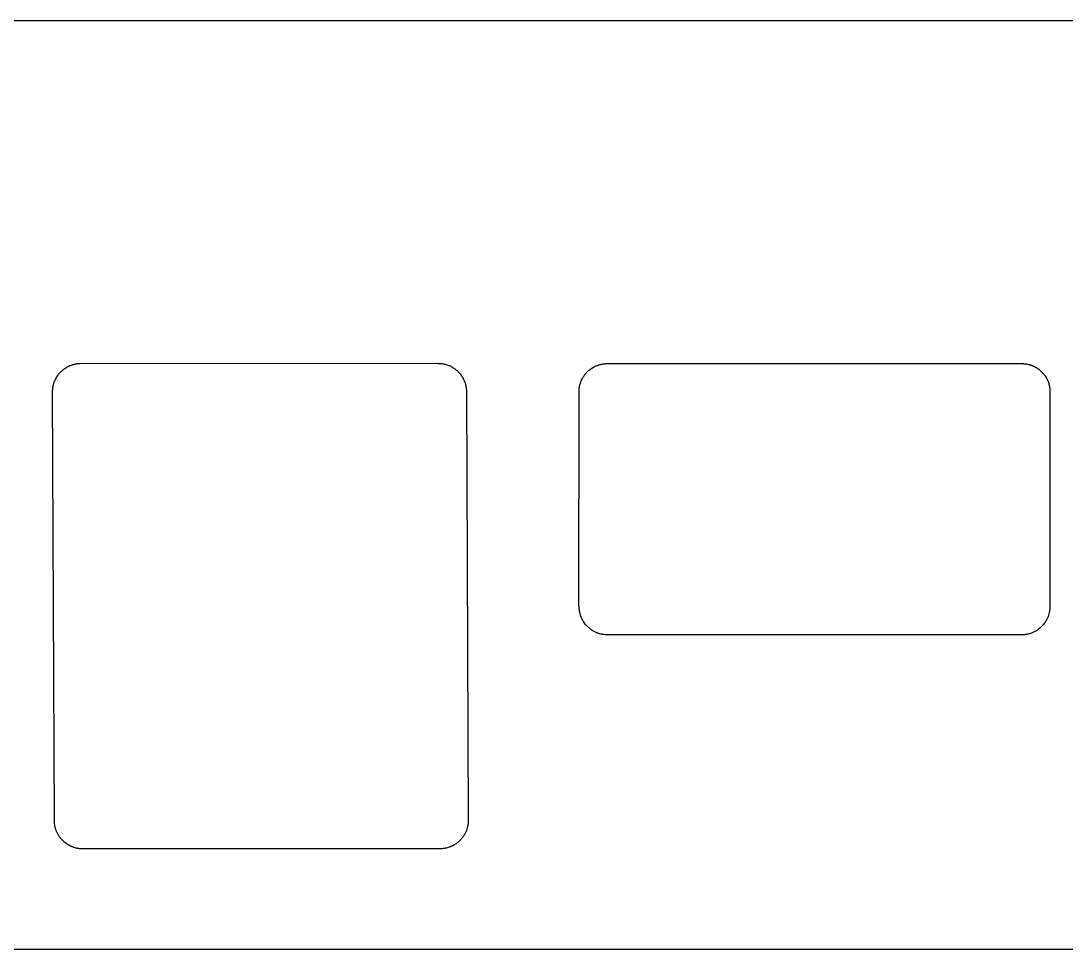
# Model space of a CAD drawing. Header units: metres. Extents: x -5 to 106, y 0 to 37.
# Drawn here: x 42.86 to 79.47, y 4.5 to 37 of the extents above; entities that cross this region are included whole.
import ezdxf

# ---------------------------------------------------------------- set-up
doc = ezdxf.new("R2010")
doc.units = ezdxf.units.M

msp = doc.modelspace()

# ---------------------------------------------------------------- linework, layer by layer
for p, q in [((104.968, 37), (-4.01758, 37)), ((44.4971, 24.8916), (44.5127, 24.9004)), ((44.5127, 24.9004), (44.5283, 24.9082)), ((44.5283, 24.9082), (44.5439, 24.915)), ((44.5439, 24.915), (44.5596, 24.9229)), ((44.5596, 24.9229), (44.5762, 24.9297)), ((44.5762, 24.9297), (44.5918, 24.9365)), ((44.5918, 24.9365), (44.625, 24.9482)), ((44.625, 24.9482), (44.6406, 24.9541)), ((44.6406, 24.9541), (44.6572, 24.96)), ((44.6572, 24.96), (44.6738, 24.9648)), ((44.6738, 24.9648), (44.6914, 24.9707)), ((44.6914, 24.9707), (44.708, 24.9746)), ((44.708, 24.9746), (44.7246, 24.9795)), ((44.7246, 24.9795), (44.7412, 24.9834)), ((44.7412, 24.9834), (44.7588, 24.9873)), ((44.7588, 24.9873), (44.7754, 24.9902)), ((44.7754, 24.9902), (44.793, 24.9941)), ((44.793, 24.9941), (44.8105, 24.9971)), ((44.8105, 24.9971), (44.8271, 24.999)), ((44.8271, 24.999), (44.8447, 25.002)), ((44.8447, 25.002), (44.8623, 25.0039)), ((44.8623, 25.0039), (44.8799, 25.0049)), ((44.8799, 25.0049), (44.8965, 25.0068)), ((44.8965, 25.0068), (44.9316, 25.0088)), ((44.9316, 25.0088), (57.4668, 25.0107)), ((57.4668, 25.0107), (57.4844, 25.0098)), ((57.4844, 25.0098), (57.502, 25.0098)), ((57.502, 25.0098), (57.5186, 25.0088)), ((57.5186, 25.0088), (57.5537, 25.0068)), ((57.5537, 25.0068), (57.5889, 25.0029)), ((57.5889, 25.0029), (57.6055, 25.001)), ((57.6055, 25.001), (57.6406, 24.9951)), ((57.6406, 24.9951), (57.6572, 24.9922)), ((57.6572, 24.9922), (57.6748, 24.9883)), ((57.6748, 24.9883), (57.708, 24.9805)), ((57.708, 24.9805), (57.7256, 24.9766)), ((57.7256, 24.9766), (57.7754, 24.9619)), ((57.7754, 24.9619), (57.8252, 24.9443)), ((57.8252, 24.9443), (57.8408, 24.9375)), ((57.8408, 24.9375), (57.8574, 24.9307)), ((57.8574, 24.9307), (57.873, 24.9238)), ((57.873, 24.9238), (57.8896, 24.917)), ((57.8896, 24.917), (57.9365, 24.8936)), ((62.9453, 24.8916), (62.96, 24.8994)), ((62.96, 24.8994), (62.9756, 24.9062)), ((62.9756, 24.9062), (62.9912, 24.9141)), ((62.9912, 24.9141), (63.0068, 24.9209)), ((63.0068, 24.9209), (63.0234, 24.9277)), ((63.0234, 24.9277), (63.0547, 24.9395)), ((63.0547, 24.9395), (63.0879, 24.9512)), ((63.0879, 24.9512), (63.1035, 24.9561)), ((63.1035, 24.9561), (63.1367, 24.9658)), ((63.1367, 24.9658), (63.1533, 24.9697)), ((63.1533, 24.9697), (63.1699, 24.9746)), ((63.1699, 24.9746), (63.1875, 24.9775)), ((63.1875, 24.9775), (63.2041, 24.9814)), ((63.2041, 24.9814), (63.2207, 24.9844)), ((63.2207, 24.9844), (63.2383, 24.9873)), ((63.2383, 24.9873), (63.2549, 24.9902)), ((63.2549, 24.9902), (63.2715, 24.9922)), ((63.2715, 24.9922), (63.3066, 24.9961)), ((63.3066, 24.9961), (63.3232, 24.9971)), ((63.3232, 24.9971), (63.3408, 24.999)), ((63.3408, 24.999), (63.3574, 24.999)), ((63.3574, 24.999), (63.375, 25)), ((63.375, 25), (77.9414, 25)), ((77.9414, 25), (77.958, 24.999)), ((77.958, 24.999), (77.9756, 24.999)), ((77.9756, 24.999), (77.9922, 24.9971)), ((77.9922, 24.9971), (78.0088, 24.9961)), ((78.0088, 24.9961), (78.0264, 24.9941)), ((78.0264, 24.9941), (78.0596, 24.9902)), ((78.0596, 24.9902), (78.0771, 24.9873)), ((78.0771, 24.9873), (78.0938, 24.9854)), ((78.0938, 24.9854), (78.1104, 24.9814)), ((78.1104, 24.9814), (78.127, 24.9785)), ((78.127, 24.9785), (78.1768, 24.9668)), ((78.1768, 24.9668), (78.1934, 24.9619)), ((78.1934, 24.9619), (78.209, 24.957)), ((78.209, 24.957), (78.2256, 24.9521)), ((78.2256, 24.9521), (78.2412, 24.9463)), ((78.2412, 24.9463), (78.2578, 24.9414)), ((78.2578, 24.9414), (78.2734, 24.9346)), ((78.2734, 24.9346), (78.2891, 24.9287)), ((78.2891, 24.9287), (78.3047, 24.9219)), ((78.3047, 24.9219), (78.3203, 24.916)), ((78.3203, 24.916), (78.3359, 24.9082)), ((78.3359, 24.9082), (78.3516, 24.9014)), ((78.3516, 24.9014), (78.3672, 24.8936)), ((44.1094, 24.5244), (44.1182, 24.5391)), ((44.1182, 24.5391), (44.1475, 24.583)), ((44.1475, 24.583), (44.1572, 24.5967)), ((44.1572, 24.5967), (44.168, 24.6104)), ((44.168, 24.6104), (44.1787, 24.625)), ((44.1787, 24.625), (44.1895, 24.6387)), ((44.1895, 24.6387), (44.2002, 24.6514)), ((44.2002, 24.6514), (44.2119, 24.665)), ((44.2119, 24.665), (44.2236, 24.6777)), ((44.2236, 24.6777), (44.2354, 24.6914)), ((44.2354, 24.6914), (44.2471, 24.7041)), ((44.2471, 24.7041), (44.2598, 24.7158)), ((44.2598, 24.7158), (44.2715, 24.7285)), ((44.2715, 24.7285), (44.2842, 24.7402)), ((44.2842, 24.7402), (44.2979, 24.752)), ((44.2979, 24.752), (44.3105, 24.7637)), ((44.3105, 24.7637), (44.3242, 24.7754)), ((44.3242, 24.7754), (44.3369, 24.7861)), ((44.3369, 24.7861), (44.3506, 24.7969)), ((44.3506, 24.7969), (44.3652, 24.8076)), ((44.3652, 24.8076), (44.3789, 24.8184)), ((44.3789, 24.8184), (44.3926, 24.8281)), ((44.3926, 24.8281), (44.4365, 24.8574)), ((44.4365, 24.8574), (44.4512, 24.8662)), ((44.4512, 24.8662), (44.4668, 24.875)), ((44.4668, 24.875), (44.4814, 24.8838)), ((44.4814, 24.8838), (44.4971, 24.8916)), ((57.9365, 24.8936), (57.9512, 24.8848)), ((57.9512, 24.8848), (57.9668, 24.876)), ((57.9668, 24.876), (57.9961, 24.8584)), ((57.9961, 24.8584), (58.0107, 24.8486)), ((58.0107, 24.8486), (58.0254, 24.8398)), ((58.0254, 24.8398), (58.04, 24.8291)), ((58.04, 24.8291), (58.0547, 24.8193)), ((58.0547, 24.8193), (58.0684, 24.8086)), ((58.0684, 24.8086), (58.082, 24.7988)), ((58.082, 24.7988), (58.0957, 24.7871)), ((58.0957, 24.7871), (58.1094, 24.7764)), ((58.1094, 24.7764), (58.123, 24.7646)), ((58.123, 24.7646), (58.1357, 24.7539)), ((58.1357, 24.7539), (58.1484, 24.7422)), ((58.1484, 24.7422), (58.1611, 24.7295)), ((58.1611, 24.7295), (58.1738, 24.7178)), ((58.1738, 24.7178), (58.1855, 24.7051)), ((58.1855, 24.7051), (58.1982, 24.6924)), ((58.1982, 24.6924), (58.21, 24.6797)), ((58.21, 24.6797), (58.2217, 24.666)), ((58.2217, 24.666), (58.2324, 24.6533)), ((58.2324, 24.6533), (58.2441, 24.6396)), ((58.2441, 24.6396), (58.2656, 24.6123)), ((58.2656, 24.6123), (58.2754, 24.5986)), ((58.2754, 24.5986), (58.2861, 24.584)), ((58.2861, 24.584), (58.3057, 24.5547)), ((58.3057, 24.5547), (58.3145, 24.54)), ((58.3145, 24.54), (58.3242, 24.5254)), ((62.54, 24.5049), (62.5664, 24.5488)), ((62.5664, 24.5488), (62.5762, 24.5635)), ((62.5762, 24.5635), (62.5859, 24.5771)), ((62.5859, 24.5771), (62.5957, 24.5918)), ((62.5957, 24.5918), (62.6055, 24.6055)), ((62.6055, 24.6055), (62.627, 24.6328)), ((62.627, 24.6328), (62.6377, 24.6455)), ((62.6377, 24.6455), (62.6494, 24.6592)), ((62.6494, 24.6592), (62.6602, 24.6719)), ((62.6602, 24.6719), (62.6836, 24.6973)), ((62.6836, 24.6973), (62.6963, 24.709)), ((62.6963, 24.709), (62.708, 24.7217)), ((62.708, 24.7217), (62.7461, 24.7568)), ((62.7461, 24.7568), (62.7588, 24.7676)), ((62.7588, 24.7676), (62.8135, 24.8105)), ((62.8135, 24.8105), (62.8271, 24.8203)), ((62.8271, 24.8203), (62.8418, 24.8301)), ((62.8418, 24.8301), (62.8555, 24.8398)), ((62.8555, 24.8398), (62.9141, 24.875)), ((62.9141, 24.875), (62.9297, 24.8838)), ((62.9297, 24.8838), (62.9453, 24.8916)), ((78.3672, 24.8936), (78.3965, 24.8779)), ((78.3965, 24.8779), (78.4121, 24.8691)), ((78.4121, 24.8691), (78.4268, 24.8613)), ((78.4268, 24.8613), (78.4414, 24.8525)), ((78.4414, 24.8525), (78.4551, 24.8428)), ((78.4551, 24.8428), (78.4697, 24.834)), ((78.4697, 24.834), (78.4834, 24.8242)), ((78.4834, 24.8242), (78.498, 24.8145)), ((78.498, 24.8145), (78.5117, 24.8037)), ((78.5117, 24.8037), (78.5244, 24.7939)), ((78.5244, 24.7939), (78.5518, 24.7725)), ((78.5518, 24.7725), (78.5645, 24.7617)), ((78.5645, 24.7617), (78.5771, 24.75)), ((78.5771, 24.75), (78.5898, 24.7393)), ((78.5898, 24.7393), (78.6025, 24.7275)), ((78.6025, 24.7275), (78.6143, 24.7158)), ((78.6143, 24.7158), (78.626, 24.7031)), ((78.626, 24.7031), (78.6387, 24.6914)), ((78.6387, 24.6914), (78.6494, 24.6787)), ((78.6494, 24.6787), (78.6611, 24.666)), ((78.6611, 24.666), (78.6719, 24.6533)), ((78.6719, 24.6533), (78.6836, 24.6396)), ((78.6836, 24.6396), (78.6943, 24.627)), ((78.6943, 24.627), (78.7041, 24.6133)), ((78.7041, 24.6133), (78.7148, 24.5996)), ((78.7148, 24.5996), (78.7344, 24.5723)), ((78.7344, 24.5723), (78.7441, 24.5576)), ((78.7441, 24.5576), (78.7529, 24.5439)), ((78.7529, 24.5439), (78.7881, 24.4854)), ((43.9785, 24.165), (43.9814, 24.1826)), ((43.9814, 24.1826), (43.9854, 24.2002)), ((43.9854, 24.2002), (43.9883, 24.2168)), ((43.9883, 24.2168), (43.9922, 24.2344)), ((43.9922, 24.2344), (43.9961, 24.251)), ((43.9961, 24.251), (44.001, 24.2676)), ((44.001, 24.2676), (44.0049, 24.2842)), ((44.0049, 24.2842), (44.0107, 24.3018)), ((44.0107, 24.3018), (44.0156, 24.3184)), ((44.0156, 24.3184), (44.0215, 24.335)), ((44.0215, 24.335), (44.0273, 24.3506)), ((44.0273, 24.3506), (44.0391, 24.3838)), ((44.0391, 24.3838), (44.0459, 24.3994)), ((44.0459, 24.3994), (44.0527, 24.416)), ((44.0527, 24.416), (44.0605, 24.4316)), ((44.0605, 24.4316), (44.0674, 24.4473)), ((44.0674, 24.4473), (44.0752, 24.4629)), ((44.0752, 24.4629), (44.084, 24.4785)), ((44.084, 24.4785), (44.0918, 24.4941)), ((44.0918, 24.4941), (44.1006, 24.5088)), ((44.1006, 24.5088), (44.1094, 24.5244)), ((58.3242, 24.5254), (58.333, 24.5107)), ((58.333, 24.5107), (58.3408, 24.4951)), ((58.3408, 24.4951), (58.3496, 24.4795)), ((58.3496, 24.4795), (58.3574, 24.4648)), ((58.3574, 24.4648), (58.3652, 24.4492)), ((58.3652, 24.4492), (58.373, 24.4326)), ((58.373, 24.4326), (58.3867, 24.4014)), ((58.3867, 24.4014), (58.3936, 24.3848)), ((58.3936, 24.3848), (58.4004, 24.3691)), ((58.4004, 24.3691), (58.418, 24.3193)), ((58.418, 24.3193), (58.4326, 24.2695)), ((58.4326, 24.2695), (58.4365, 24.252)), ((58.4365, 24.252), (58.4414, 24.2354)), ((58.4414, 24.2354), (58.4443, 24.2188)), ((58.4443, 24.2188), (58.4482, 24.2012)), ((58.4482, 24.2012), (58.4512, 24.1836)), ((58.4512, 24.1836), (58.4541, 24.167)), ((58.4541, 24.167), (58.457, 24.1494)), ((62.418, 24.1484), (62.4209, 24.166)), ((62.4209, 24.166), (62.4268, 24.1992)), ((62.4268, 24.1992), (62.4297, 24.2168)), ((62.4297, 24.2168), (62.4375, 24.25)), ((62.4375, 24.25), (62.4424, 24.2666)), ((62.4424, 24.2666), (62.4463, 24.2832)), ((62.4463, 24.2832), (62.4561, 24.3164)), ((62.4561, 24.3164), (62.4619, 24.333)), ((62.4619, 24.333), (62.4678, 24.3486)), ((62.4678, 24.3486), (62.4736, 24.3652)), ((62.4736, 24.3652), (62.4795, 24.3809)), ((62.4795, 24.3809), (62.4863, 24.3965)), ((62.4863, 24.3965), (62.4932, 24.4131)), ((62.4932, 24.4131), (62.5, 24.4287)), ((62.5, 24.4287), (62.5078, 24.4443)), ((62.5078, 24.4443), (62.5156, 24.459)), ((62.5156, 24.459), (62.5234, 24.4746)), ((62.5234, 24.4746), (62.5312, 24.4893)), ((62.5312, 24.4893), (62.54, 24.5049)), ((78.7881, 24.4854), (78.7959, 24.4697)), ((78.7959, 24.4697), (78.8037, 24.4551)), ((78.8037, 24.4551), (78.8105, 24.4395)), ((78.8105, 24.4395), (78.8184, 24.4238)), ((78.8184, 24.4238), (78.832, 24.3926)), ((78.832, 24.3926), (78.8496, 24.3457)), ((78.8496, 24.3457), (78.8555, 24.3291)), ((78.8555, 24.3291), (78.8613, 24.3135)), ((78.8613, 24.3135), (78.8711, 24.2803)), ((78.8711, 24.2803), (78.875, 24.2637)), ((78.875, 24.2637), (78.8789, 24.248)), ((78.8789, 24.248), (78.8867, 24.2148)), ((78.8867, 24.2148), (78.8896, 24.1973)), ((78.8896, 24.1973), (78.8936, 24.1807)), ((78.8936, 24.1807), (78.8955, 24.1641)), ((43.9668, 24.0439), (43.9688, 24.0791)), ((43.9668, 24.0088), (43.9668, 24.0439)), ((44.0293, 9.00879), (43.9668, 24.0088)), ((43.9688, 24.0791), (43.9707, 24.0957)), ((43.9707, 24.0957), (43.9717, 24.1133)), ((43.9717, 24.1133), (43.9736, 24.1309)), ((43.9736, 24.1309), (43.9766, 24.1484)), ((43.9766, 24.1484), (43.9785, 24.165)), ((58.457, 24.1494), (58.459, 24.1318)), ((58.459, 24.1318), (58.4609, 24.1152)), ((58.4609, 24.1152), (58.4629, 24.0977)), ((58.4629, 24.0977), (58.4658, 24.0449)), ((58.4658, 24.0449), (58.4668, 24.0283)), ((58.4668, 24.0283), (58.4668, 24.0107)), ((58.4668, 24.0107), (58.5293, 9.00977)), ((62.4072, 16.5), (62.4092, 24.0283)), ((62.4092, 24.0283), (62.4102, 24.0459)), ((62.4102, 24.0635), (62.4111, 24.0801)), ((62.4102, 24.0459), (62.4102, 24.0635)), ((62.4111, 24.0801), (62.4131, 24.0977)), ((62.4131, 24.0977), (62.4141, 24.1143)), ((62.4141, 24.1143), (62.416, 24.1318)), ((62.416, 24.1318), (62.418, 24.1484)), ((78.8955, 24.1641), (78.8984, 24.1475)), ((78.8984, 24.1475), (78.9004, 24.1309)), ((78.9072, 24.0459), (78.8984, 16.5)), ((78.9004, 24.1309), (78.9023, 24.1133)), ((78.9023, 24.1133), (78.9043, 24.0967)), ((78.9043, 24.0967), (78.9053, 24.0801)), ((78.9053, 24.0801), (78.9062, 24.0625)), ((78.9062, 24.0625), (78.9072, 24.0459)), ((62.4141, 16.5), (62.4072, 16.5)), ((62.4141, 16.4648), (62.4141, 16.5)), ((78.8984, 16.5), (78.9053, 16.5)), ((78.9053, 16.4824), (78.9043, 16.4648)), ((78.9053, 16.5), (78.9053, 16.4824)), ((62.415, 16.4473), (62.4141, 16.4648)), ((62.416, 16.4307), (62.415, 16.4473)), ((62.418, 16.4131), (62.416, 16.4307)), ((62.4189, 16.3955), (62.418, 16.4131)), ((62.4209, 16.3779), (62.4189, 16.3955)), ((62.4238, 16.3604), (62.4209, 16.3779)), ((62.4258, 16.3438), (62.4238, 16.3604)), ((62.4287, 16.3262), (62.4258, 16.3438)), ((62.4326, 16.3096), (62.4287, 16.3262)), ((62.4355, 16.292), (62.4326, 16.3096)), ((62.4395, 16.2754), (62.4355, 16.292)), ((62.4434, 16.2578), (62.4395, 16.2754)), ((62.4629, 16.1914), (62.4434, 16.2578)), ((62.4863, 16.125), (62.4629, 16.1914)), ((62.5, 16.0938), (62.4863, 16.125)), ((78.832, 16.125), (78.8262, 16.1094)), ((78.8389, 16.1416), (78.832, 16.125)), ((78.8564, 16.1914), (78.8389, 16.1416)), ((78.8711, 16.2412), (78.8564, 16.1914)), ((78.875, 16.2578), (78.8711, 16.2412)), ((78.8799, 16.2754), (78.875, 16.2578)), ((78.8838, 16.292), (78.8799, 16.2754)), ((78.8867, 16.3096), (78.8838, 16.292)), ((78.8896, 16.3262), (78.8867, 16.3096)), ((78.8926, 16.3438), (78.8896, 16.3262)), ((78.8955, 16.3604), (78.8926, 16.3438)), ((78.9014, 16.4131), (78.8955, 16.3604)), ((78.9023, 16.4307), (78.9014, 16.4131)), ((78.9043, 16.4473), (78.9023, 16.4307)), ((78.9043, 16.4648), (78.9043, 16.4473)), ((62.5078, 16.0771), (62.5, 16.0938)), ((62.5146, 16.0615), (62.5078, 16.0771)), ((62.5225, 16.0459), (62.5146, 16.0615)), ((62.5312, 16.0303), (62.5225, 16.0459)), ((62.5391, 16.0156), (62.5312, 16.0303)), ((62.5479, 16), (62.5391, 16.0156)), ((62.5566, 15.9854), (62.5479, 16)), ((62.5654, 15.9697), (62.5566, 15.9854)), ((62.585, 15.9404), (62.5654, 15.9697)), ((62.5947, 15.9268), (62.585, 15.9404)), ((62.6045, 15.9121), (62.5947, 15.9268)), ((62.6475, 15.8574), (62.6045, 15.9121)), ((62.6592, 15.8438), (62.6475, 15.8574)), ((62.6943, 15.8057), (62.6592, 15.8438)), ((62.7314, 15.7686), (62.6943, 15.8057)), ((62.7451, 15.7568), (62.7314, 15.7686)), ((62.7578, 15.7451), (62.7451, 15.7568)), ((62.7715, 15.7344), (62.7578, 15.7451)), ((78.5615, 15.7451), (78.5479, 15.7344)), ((78.5996, 15.7803), (78.5615, 15.7451)), ((78.625, 15.8057), (78.5996, 15.7803)), ((78.6602, 15.8438), (78.625, 15.8057)), ((78.6709, 15.8574), (78.6602, 15.8438)), ((78.6826, 15.8711), (78.6709, 15.8574)), ((78.7041, 15.8984), (78.6826, 15.8711)), ((78.7139, 15.9121), (78.7041, 15.8984)), ((78.7246, 15.9268), (78.7139, 15.9121)), ((78.7344, 15.9404), (78.7246, 15.9268)), ((78.7441, 15.9551), (78.7344, 15.9404)), ((78.7529, 15.9697), (78.7441, 15.9551)), ((78.7627, 15.9854), (78.7529, 15.9697)), ((78.7715, 16), (78.7627, 15.9854)), ((78.7803, 16.0156), (78.7715, 16)), ((78.7881, 16.0303), (78.7803, 16.0156)), ((78.8115, 16.0771), (78.7881, 16.0303)), ((78.8184, 16.0938), (78.8115, 16.0771)), ((78.8262, 16.1094), (78.8184, 16.0938)), ((62.7842, 15.7227), (62.7715, 15.7344)), ((62.7979, 15.7119), (62.7842, 15.7227)), ((62.8125, 15.7012), (62.7979, 15.7119)), ((62.8262, 15.6914), (62.8125, 15.7012)), ((62.8408, 15.6807), (62.8262, 15.6914)), ((62.8545, 15.6709), (62.8408, 15.6807)), ((62.8691, 15.6611), (62.8545, 15.6709)), ((62.8838, 15.6523), (62.8691, 15.6611)), ((62.8984, 15.6426), (62.8838, 15.6523)), ((62.9141, 15.6338), (62.8984, 15.6426)), ((62.9287, 15.625), (62.9141, 15.6338)), ((62.9912, 15.5938), (62.9287, 15.625)), ((63.0068, 15.5869), (62.9912, 15.5938)), ((63.0234, 15.5791), (63.0068, 15.5869)), ((63.0391, 15.5732), (63.0234, 15.5791)), ((63.0557, 15.5664), (63.0391, 15.5732)), ((63.0723, 15.5605), (63.0557, 15.5664)), ((63.0879, 15.5547), (63.0723, 15.5605)), ((63.1045, 15.5488), (63.0879, 15.5547)), ((63.1211, 15.5439), (63.1045, 15.5488)), ((63.1387, 15.5391), (63.1211, 15.5439)), ((63.1719, 15.5293), (63.1387, 15.5391)), ((63.1895, 15.5254), (63.1719, 15.5293)), ((63.2061, 15.5215), (63.1895, 15.5254)), ((63.2227, 15.5186), (63.2061, 15.5215)), ((63.2578, 15.5127), (63.2227, 15.5186)), ((63.2744, 15.5098), (63.2578, 15.5127)), ((63.3271, 15.5039), (63.2744, 15.5098)), ((63.3438, 15.502), (63.3271, 15.5039)), ((63.3613, 15.501), (63.3438, 15.502)), ((63.3789, 15.501), (63.3613, 15.501)), ((63.3965, 15.5), (63.3789, 15.501)), ((77.9229, 15.5), (63.3965, 15.5)), ((77.9404, 15.501), (77.9229, 15.5)), ((77.957, 15.501), (77.9404, 15.501)), ((77.9746, 15.502), (77.957, 15.501)), ((78.0273, 15.5078), (77.9746, 15.502)), ((78.0439, 15.5098), (78.0273, 15.5078)), ((78.0791, 15.5156), (78.0439, 15.5098)), ((78.0957, 15.5186), (78.0791, 15.5156)), ((78.1133, 15.5215), (78.0957, 15.5186)), ((78.1299, 15.5254), (78.1133, 15.5215)), ((78.1475, 15.5293), (78.1299, 15.5254)), ((78.2139, 15.5488), (78.1475, 15.5293)), ((78.2637, 15.5664), (78.2139, 15.5488)), ((78.2803, 15.5732), (78.2637, 15.5664)), ((78.2959, 15.5791), (78.2803, 15.5732)), ((78.3115, 15.5869), (78.2959, 15.5791)), ((78.3281, 15.5938), (78.3115, 15.5869)), ((78.375, 15.6172), (78.3281, 15.5938)), ((78.3896, 15.625), (78.375, 15.6172)), ((78.4053, 15.6338), (78.3896, 15.625)), ((78.4199, 15.6426), (78.4053, 15.6338)), ((78.4355, 15.6523), (78.4199, 15.6426)), ((78.4502, 15.6611), (78.4355, 15.6523)), ((78.4648, 15.6709), (78.4502, 15.6611)), ((78.4785, 15.6807), (78.4648, 15.6709)), ((78.4932, 15.6914), (78.4785, 15.6807)), ((78.5068, 15.7012), (78.4932, 15.6914)), ((78.5342, 15.7227), (78.5068, 15.7012)), ((78.5479, 15.7344), (78.5342, 15.7227)), ((44.0293, 8.97363), (44.0293, 9.00879)), ((44.0312, 8.93848), (44.0293, 8.97363)), ((44.0332, 8.9209), (44.0312, 8.93848)), ((44.0342, 8.9043), (44.0332, 8.9209)), ((44.0361, 8.88672), (44.0342, 8.9043)), ((44.0391, 8.86914), (44.0361, 8.88672)), ((44.041, 8.85156), (44.0391, 8.86914)), ((44.0439, 8.83496), (44.041, 8.85156)), ((44.0479, 8.81738), (44.0439, 8.83496)), ((44.0508, 8.80078), (44.0479, 8.81738)), ((44.0547, 8.7832), (44.0508, 8.80078)), ((58.5068, 8.80176), (58.5029, 8.78516)), ((58.5107, 8.81934), (58.5068, 8.80176)), ((58.5137, 8.83594), (58.5107, 8.81934)), ((58.5195, 8.87109), (58.5137, 8.83594)), ((58.5215, 8.8877), (58.5195, 8.87109)), ((58.5254, 8.92285), (58.5215, 8.8877)), ((58.5264, 8.94043), (58.5254, 8.92285)), ((58.5273, 8.95703), (58.5264, 8.94043)), ((58.5293, 8.99219), (58.5273, 8.95703)), ((58.5293, 9.00977), (58.5293, 8.99219)), ((44.0586, 8.7666), (44.0547, 8.7832)), ((44.0635, 8.75), (44.0586, 8.7666)), ((44.0674, 8.73242), (44.0635, 8.75)), ((44.0723, 8.71582), (44.0674, 8.73242)), ((44.084, 8.68262), (44.0723, 8.71582)), ((44.0889, 8.66602), (44.084, 8.68262)), ((44.0957, 8.65039), (44.0889, 8.66602)), ((44.1016, 8.63379), (44.0957, 8.65039)), ((44.1084, 8.61816), (44.1016, 8.63379)), ((44.1152, 8.60156), (44.1084, 8.61816)), ((44.123, 8.58594), (44.1152, 8.60156)), ((44.1299, 8.57031), (44.123, 8.58594)), ((44.1377, 8.55469), (44.1299, 8.57031)), ((44.1465, 8.53906), (44.1377, 8.55469)), ((44.1543, 8.52344), (44.1465, 8.53906)), ((44.1631, 8.50879), (44.1543, 8.52344)), ((44.1719, 8.49316), (44.1631, 8.50879)), ((44.1807, 8.47852), (44.1719, 8.49316)), ((44.21, 8.43457), (44.1807, 8.47852)), ((44.2197, 8.4209), (44.21, 8.43457)), ((58.3379, 8.42188), (58.3281, 8.4082)), ((58.3486, 8.43652), (58.3379, 8.42188)), ((58.3584, 8.4502), (58.3486, 8.43652)), ((58.3682, 8.46484), (58.3584, 8.4502)), ((58.377, 8.47949), (58.3682, 8.46484)), ((58.3857, 8.49512), (58.377, 8.47949)), ((58.3955, 8.50977), (58.3857, 8.49512)), ((58.4033, 8.52539), (58.3955, 8.50977)), ((58.4121, 8.54004), (58.4033, 8.52539)), ((58.4355, 8.58691), (58.4121, 8.54004)), ((58.4424, 8.60352), (58.4355, 8.58691)), ((58.4561, 8.63477), (58.4424, 8.60352)), ((58.4629, 8.65137), (58.4561, 8.63477)), ((58.4805, 8.70117), (58.4629, 8.65137)), ((58.4951, 8.75098), (58.4805, 8.70117)), ((58.499, 8.76758), (58.4951, 8.75098)), ((58.5029, 8.78516), (58.499, 8.76758)), ((44.2305, 8.40625), (44.2197, 8.4209)), ((44.2627, 8.36523), (44.2305, 8.40625)), ((44.2744, 8.35254), (44.2627, 8.36523)), ((44.2861, 8.33887), (44.2744, 8.35254)), ((44.3096, 8.31348), (44.2861, 8.33887)), ((44.3223, 8.30176), (44.3096, 8.31348)), ((44.334, 8.28906), (44.3223, 8.30176)), ((44.3467, 8.27734), (44.334, 8.28906)), ((44.3604, 8.26562), (44.3467, 8.27734)), ((44.373, 8.25391), (44.3604, 8.26562)), ((44.3867, 8.24219), (44.373, 8.25391)), ((44.3994, 8.23145), (44.3867, 8.24219)), ((44.4268, 8.20996), (44.3994, 8.23145)), ((44.4414, 8.19922), (44.4268, 8.20996)), ((44.4551, 8.18945), (44.4414, 8.19922)), ((44.499, 8.16016), (44.4551, 8.18945)), ((44.5137, 8.15137), (44.499, 8.16016)), ((44.5293, 8.14258), (44.5137, 8.15137)), ((44.5439, 8.13379), (44.5293, 8.14258)), ((44.5596, 8.125), (44.5439, 8.13379)), ((44.5908, 8.10938), (44.5596, 8.125)), ((44.6064, 8.10254), (44.5908, 8.10938)), ((44.6221, 8.09473), (44.6064, 8.10254)), ((44.6387, 8.08789), (44.6221, 8.09473)), ((44.6543, 8.08105), (44.6387, 8.08789)), ((44.6709, 8.0752), (44.6543, 8.08105)), ((44.6865, 8.06836), (44.6709, 8.0752)), ((44.7031, 8.0625), (44.6865, 8.06836)), ((44.7197, 8.05762), (44.7031, 8.0625)), ((44.7363, 8.05176), (44.7197, 8.05762)), ((57.8379, 8.05859), (57.7881, 8.04395)), ((57.8877, 8.07617), (57.8379, 8.05859)), ((57.9033, 8.08301), (57.8877, 8.07617)), ((57.9199, 8.08887), (57.9033, 8.08301)), ((57.9355, 8.09668), (57.9199, 8.08887)), ((57.9512, 8.10352), (57.9355, 8.09668)), ((57.9678, 8.11133), (57.9512, 8.10352)), ((57.9834, 8.11914), (57.9678, 8.11133)), ((57.998, 8.12695), (57.9834, 8.11914)), ((58.0137, 8.13477), (57.998, 8.12695)), ((58.0293, 8.14355), (58.0137, 8.13477)), ((58.0439, 8.15234), (58.0293, 8.14355)), ((58.0586, 8.16211), (58.0439, 8.15234)), ((58.0732, 8.1709), (58.0586, 8.16211)), ((58.1025, 8.19043), (58.0732, 8.1709)), ((58.1172, 8.20117), (58.1025, 8.19043)), ((58.1309, 8.21094), (58.1172, 8.20117)), ((58.1582, 8.23242), (58.1309, 8.21094)), ((58.1719, 8.24414), (58.1582, 8.23242)), ((58.1855, 8.25488), (58.1719, 8.24414)), ((58.2236, 8.29004), (58.1855, 8.25488)), ((58.2363, 8.30273), (58.2236, 8.29004)), ((58.248, 8.31543), (58.2363, 8.30273)), ((58.2607, 8.32812), (58.248, 8.31543)), ((58.2842, 8.35352), (58.2607, 8.32812)), ((58.2949, 8.36719), (58.2842, 8.35352)), ((58.3066, 8.38086), (58.2949, 8.36719)), ((58.3281, 8.4082), (58.3066, 8.38086)), ((44.7529, 8.04688), (44.7363, 8.05176)), ((44.7705, 8.04297), (44.7529, 8.04688)), ((44.7871, 8.03809), (44.7705, 8.04297)), ((44.8037, 8.03418), (44.7871, 8.03809)), ((44.8213, 8.03027), (44.8037, 8.03418)), ((44.8379, 8.02637), (44.8213, 8.03027)), ((44.873, 8.02051), (44.8379, 8.02637)), ((44.8896, 8.01855), (44.873, 8.02051)), ((44.9072, 8.01562), (44.8896, 8.01855)), ((44.9248, 8.01367), (44.9072, 8.01562)), ((44.9414, 8.0127), (44.9248, 8.01367)), ((44.959, 8.01074), (44.9414, 8.0127)), ((44.9941, 8.00879), (44.959, 8.01074)), ((57.5469, 8.00977), (44.9941, 8.00879)), ((57.5635, 8.01074), (57.5469, 8.00977)), ((57.5811, 8.01074), (57.5635, 8.01074)), ((57.5986, 8.0127), (57.5811, 8.01074)), ((57.6162, 8.01367), (57.5986, 8.0127)), ((57.6514, 8.01758), (57.6162, 8.01367)), ((57.668, 8.01953), (57.6514, 8.01758)), ((57.7031, 8.02539), (57.668, 8.01953)), ((57.7197, 8.02832), (57.7031, 8.02539)), ((57.7373, 8.03125), (57.7197, 8.02832)), ((57.7705, 8.03906), (57.7373, 8.03125)), ((57.7881, 8.04395), (57.7705, 8.03906)), ((19.9648, 4.5), (80.0352, 4.5))]:
    msp.add_line(p, q)

doc.saveas('drawing.dxf')
